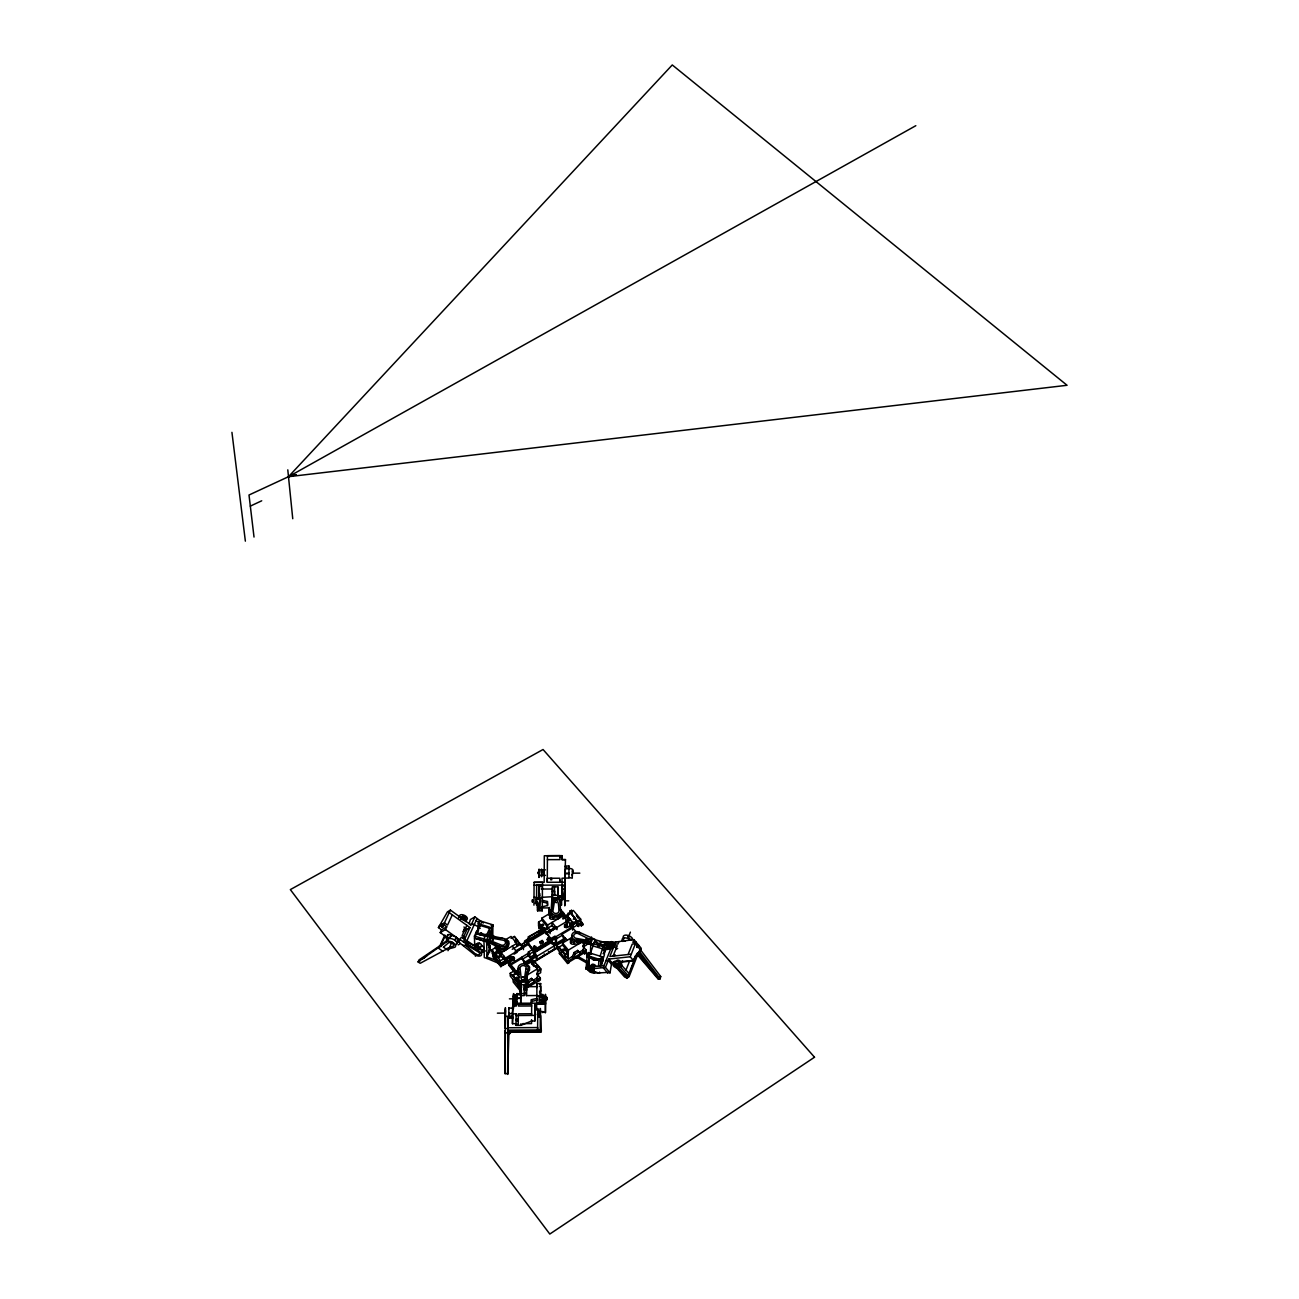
<?xml version="1.0" encoding="UTF-8"?>
<svg xmlns="http://www.w3.org/2000/svg" width="1299" height="1299" viewBox="0 0 1299 1299"><rect width="100%" height="100%" fill="white"/><g stroke="black" fill="none" stroke-linecap="round" stroke-linejoin="round"><path stroke-width="1.5" d="M515.849 1003.348L515.963 996.983L514.501 996.999M518.269 1019.78L518.236 1025.366L518.269 1023.677M518.269 1019.228L518.252 1020.527L518.317 1013.837L531.616 1013.756L531.697 1004.306L513.349 1004.419L513.397 1005.41M517.002 998.444L520.72 998.411L520.704 1003.51L520.785 986.72L520.72 998.168L517.002 998.184L516.986 1003.461L517.018 1001.789M523.432 949.634L523.432 946.062L521.954 944.243L544.135 930.88L544.167 928.006L528.401 936.823L528.709 940.086L528.401 936.823M524.536 944.552L524.536 940.996L529.748 937.878M524.682 962.754L522.929 960.481M526.452 990.585L526.452 989.318L524.293 989.367L524.26 995.619L520.704 995.635L520.802 984.739L519.227 980.713L526.55 980.68L528.238 968.21A5.131 4.4 -2.6 0 0 523.237 963.777A5.131 4.4 -2.6 0 0 518.009 968.128L519.227 982.109L520.802 986.136L520.85 980.713M537.689 995.537L526.42 995.602L526.501 984.463L524.341 984.48L524.309 989.822M534.068 885.187L564.838 885.09L564.87 878.205L564.724 900.077M534.896 1015.136L534.896 1014.081M542.365 897.382L542.251 910.81L537.575 910.826L537.624 902.156M537.705 1015.12L537.624 1012.246M539.053 870.785L539.02 877.491L539.053 874.081M539.702 899.72L539.67 908.033L537.591 908.033L537.624 902.951L536.065 902.951M539.718 898.843L539.702 901.425M540.303 1015.104L540.335 1012.522M541.634 871.678L541.504 869.875M542.755 996.901L542.771 994.303L542.722 1003.023L545.483 1003.153L513.381 1003.25L513.3 1006.092L516.304 1006.059L515.947 1001.318L513.397 1001.318L513.381 1003.25M543.258 999.467L543.274 999.142M543.274 997.843L543.258 997.161M545.418 999.581L545.434 1012.619L539.329 1010.979M545.418 1002.877L545.45 994.287L545.499 1004.224L534.944 1004.289L534.912 1009.696L536.633 1009.68L536.666 1003.104M542.284 906.767L547.512 905.549L547.512 903.893M547.545 903.162L547.545 901.506L542.332 900.321L542.332 901.977L547.545 903.162L547.512 905.549M551.588 910.258A5.017 4.222 -0.5 0 0 551.068 911.265L552.465 891.098M552.27 907.887L552.465 886.73L554.543 886.73L554.543 895.271L552.448 895.287L552.432 900.483M562.451 887.704L562.37 899.525C565.292 894.118 557.904 882.232 564.854 886.535L564.821 899.525L561.444 899.525L561.444 902.139M562.37 899.525L561.996 878.221L568.946 878.01L568.962 866.011L565.39 866.011L565.374 867.196M572.372 874.471C576.236 865.345 565.747 870.59 565.406 866.092M572.372 873.172L572.372 871.873M505.116 1073.656L505.311 1030.529L505.116 1073.656L507.665 1073.64L507.698 1072.471L507.682 1074.435L507.795 1032.884L505.23 1032.9L505.408 1012.343L505.295 1013.87M505.311 1014.373L505.246 1028.516L507.812 1028.499L507.844 1016.386L507.86 1018.497M505.392 1011.856L505.408 1007.829M540.352 1012.067L540.335 1011.158L540.222 1031.65L540.238 1029.912L507.812 1030.123L507.925 1018.124L507.779 1023.709M508.786 1016.679L508.916 1007.813L508.948 1008.836M512.602 1012.798L512.585 1017.393M513.576 993.638L513.349 1008.641L513.397 1001.318M513.43 1003.218L513.527 1003.64M513.576 997.567L513.592 993.605M543.859 927.632L543.826 930.49L526.436 940.849L533.889 950.722L551.831 939.956L544.07 929.581L544.054 930.815M526.517 987.256L526.55 980.68L526.42 995.602M527.8 955.967L527.8 953.58L510.978 963.679L510.978 967.219M527.021 974.932A5.115 4.384 -2.6 0 0 528.222 971.717L528.563 969.314A2.403 2.046 -2.4 0 0 526.387 965.709M523.432 946.062L527.816 943.447L532.72 950.624L532.72 949.439L528.336 952.053L528.32 955.626L529.813 957.444L534.457 954.668L534.474 952.281L551.653 941.223L534.246 951.647L537.023 956.226L536.99 959.782L554.381 949.309L554.446 945.753L551.685 941.19M528.466 942.246L527.28 939.583L528.466 942.246L545.223 932.227L545.239 930.993L528.466 941.012M528.19 971.571L528.563 969.314M536.065 902.269L536.081 899.233M536.568 902.464L536.552 903.584L535.237 903.13M536.568 899.817L536.584 898.94M536.633 1009.68L536.633 1008.511M537.721 1014.324C536.016 1012.782 541.034 1022.54 540.319 1013.074M539.02 872.116L537.981 873.155L539.036 874.925L539.053 871.645M540.319 1014.616L540.352 1008.462L540.335 1012.262M539.556 997.34L540.644 997.34L540.693 983.57L536.909 983.587L536.877 987.613M541.521 875.77C541.634 874.568 541.358 880.381 541.634 873.107M541.537 872.425L541.553 871.434M541.537 872.831L541.553 869.08L541.537 870.525M541.634 999.84L541.618 1004.257M541.618 1004.176L541.634 998.736M539.491 995.164L541.634 995.164L541.634 996.918L539.491 996.934L539.507 999.175M542.251 910.81L542.251 906.881M539.783 887.249L538.76 886.113L542.397 886.097L542.381 897.901L537.624 897.918L537.624 899.054L540.725 899.038M542.738 999.597C541.602 1003.835 546.392 997.908 539.491 1000.815L539.475 1004.159M542.755 997.729L542.755 995.911L542.755 996.788M545.434 999.84L545.418 1001.074M542.771 998.054L545.45 998.054L545.434 996.885L545.45 998.135L545.45 995.895L545.434 997.827M552.448 891.975L552.465 886.73M554.543 891.098L552.481 890.481M557.969 891.699L557.969 891.487M564.692 902.172L564.692 900.873M564.74 878.205L565.422 868.787L568.994 868.787L568.978 866.076M507.812 1030.123L507.812 1028.499M534.944 1004.289L534.863 1020.982L531.567 1020.998L520.964 1025.349L516.044 1025.382L516.076 1023.693L512.472 1023.709L512.715 1006.092L512.699 1009.339M516.044 1025.382L516.125 1013.853L512.504 1013.87M518.269 1019.894C516.58 1018.286 514.063 1019.894 518.236 1020.917M520.753 989.708L520.753 990.455M528.092 968.989L524.958 980.696M529.813 957.444L529.83 953.888L528.336 952.053M533.938 966.488L531.616 963.647L531.616 961.698L527.102 964.41L522.052 958.224L510.978 964.865L518.902 974.672A5.115 4.384 -2.6 0 1 519.243 969.33M536.909 983.587L536.86 996.236L540.644 996.219L540.644 997.34M537.575 910.826L537.607 902.984M537.721 1011.548L537.737 1008.479L537.721 1012.733M537.721 1011.174L537.737 1010.184L537.721 1011.304M537.624 899.574L537.624 897.918M538.76 886.113L538.712 899.054L538.712 897.918M537.997 872.116L539.036 872.798L539.069 869.096L539.036 875.786M537.575 909.706L539.67 909.69L539.67 907.952M539.686 902.691L539.702 897.918M540.335 1012.717L540.352 1011.385M540.335 1013.317L540.352 1012.424M541.537 873.269L541.537 871.84M542.755 998.152L542.755 997.372M564.724 882.216L547.269 882.281L547.431 855.684L562.094 855.651L562.077 859.597L565.487 859.597L564.87 878.205M549.152 912.856L549.168 907.368M550.695 878.254L550.711 879.829L551.75 879.829L551.734 878.254M559.95 856.967L560.015 855.651L544.297 855.749L544.184 882.313L534.084 882.346L533.954 905.176M561.444 902.578C561.33 913.229 561.525 887.72 561.444 899.525M562.029 855.7L561.964 859.678L565.487 859.597M562.402 896.472L562.37 888.029M505.425 1011.012L505.295 1025.447M507.941 1018.254L507.877 1025.463M513.365 1008.235L513.381 1006.709M513.397 1004.419L513.43 1002.99M517.002 996.658L517.002 998.184L517.034 993.638L520.769 994.238L520.834 983.619M524.309 989.643L524.341 984.48M531.421 999.678L531.421 1001.448L536.828 1000.246L536.828 998.476L531.421 999.678L531.405 1003.802L531.405 1002.016M532.428 901.246C532.411 904.9 532.444 896.927 532.428 900.71M533.889 950.722L526.436 940.849M534.863 1020.982L534.912 1011.385M534.084 882.33L542.527 882.297L542.527 885.155L536.649 885.139L536.552 905.159L536.568 901.668M536.081 899.509L536.601 897.349L533.986 897.349M536.568 903.097L536.568 902.091M538.517 873.854L538.533 872.798M537.721 1013.188L537.624 1029.928L537.624 1027.558L507.877 1027.753M539.491 999.97L539.507 999.012M536.162 966.846L538.111 965.547L540.725 968.762L540.693 972.707L537.575 974.591L537.591 971.831L540.725 969.947L534.912 961.65L531.616 963.647M541.634 873.545L541.521 875.526M542.755 999.954L542.755 999.061M562.272 897.723L562.337 885.074M562.288 897.333L563.798 896.391M564.805 902.123L564.692 899.574M564.789 890.935L564.789 890.416M564.773 889.263L564.805 887.639L564.821 888.808M485.972 935.897C483.683 931.886 480.419 936.011 476.489 931.367L475.759 935.312M513.576 999.402L513.592 998.038M526.452 990.195L526.436 989.351M531.583 1019.666L531.551 1023.596L522.766 1023.644M516.125 1013.853L516.076 1015.526L531.6 1015.428L531.616 1013.756M534.944 962.868L534.912 961.65M535.448 967.154L537.526 964.848M537.185 966.115L537.185 967.284L538.111 965.547M537.348 979.073L537.413 971.944M531.616 961.698L537.429 968.827L537.413 970.759L540.725 968.762M537.51 979.105L537.51 977.627L533.223 980.242L531.47 978.374L527.962 980.501L526.192 984.496L527.345 985.925L540.335 978.05L536.812 973.73M538.728 893.144L539.767 894.345L539.67 909.69M539.036 872.701L539.036 871.986M539.702 900.321L539.718 899.054M541.537 874.081L541.618 875.38M530.106 1030.756L507.828 1030.903L507.795 1031.861L541.31 1031.698L541.31 1030.221L540.222 1030.692M544.2 874.893L544.232 871.223L544.216 872.408M545.434 999.938L545.434 999.045M545.434 1012.619L545.483 1003.153M547.269 882.281L547.301 878.27L559.82 878.221L559.869 882.248M505.311 1023.466L505.327 1022.768M515.947 1003.542L515.979 996.414M517.002 998.233L517.067 993.556L517.083 994.498M536.796 1003.38L536.86 995.586M541.147 929.418L538.533 926.041L538.565 922.063L541.813 920.13L541.829 918.166L551.377 912.499M538.841 926.625L538.825 928.688L540.449 927.713M540.335 978.05L540.319 980.096L526.16 988.117M539.491 999.71L539.491 1000.782M539.799 941.856L540.66 943.74L543.014 941.515L542.138 940.46L539.799 941.856L540.66 943.74M539.491 1004.306L539.54 997.242M544.346 930.928L538.565 922.063M542.381 888.954L542.397 886.097M564.789 901.62L564.74 905.874L564.773 885.074M572.339 873.951L572.274 878.173L568.897 877.507M590.883 938.576L604.912 942.473L603.678 947.263L603.775 945.006L599.456 943.707C597.134 954.538 598.855 934.257 593.513 944.081L575.148 939.924A5.05 4.287 0.5 0 1 571.966 934.484A5.05 4.287 0.5 0 1 578.364 931.805L595.348 939.567L589.876 954.7M505.327 1012.733L505.392 1007.845M540.66 991.007L539.556 992.192M540.693 983.57L539.588 984.707M541.634 872.116L541.537 871.207M541.699 927.031L541.715 925.846C545.612 925.667 541.829 921.965 542.04 925.814M541.618 996.268L541.634 995.164M542.138 940.46L542.998 942.327M543.453 945.786L541.845 942.619M543.258 999.694L543.258 1000.798M559.966 856.788L559.983 855.7L559.999 859.613L547.415 859.646M513.56 999.97L513.43 1002.877M520.704 995.635L520.802 986.72M526.452 989.059L524.309 989.075M505.327 1011.921L505.327 1009.924L505.392 1011.142M515.849 1002.552L516.076 994.709L515.947 1002.812M516.076 994.709L516.044 998.249L514.469 998.249M541.715 925.846L544.297 928.98L547.561 927.031L547.577 925.083L541.829 918.166M549.136 914.025L549.217 907.904L542.268 907.936M549.152 915.194L549.168 913.668L552.221 913.652M549.964 918.49L549.997 916.428A2.354 1.981 -0.7 0 1 550.565 913.668L550.955 912.223M550.029 933.721L550.078 930.149L548.584 928.347L545.255 930.344M566.608 920.504L560.795 912.32L560.437 914.691L558.326 916.607L553.309 916.558A5.001 4.206 -0.5 0 1 551.02 913.976L554.007 899.07L559.56 899.054L560.746 911.346M564.789 902.35L564.74 903.86L564.708 902.367M594.211 942.116L603.775 945.266L604.912 942.473M513.543 996.658L513.56 995.716L513.414 1005.28M550.906 915.519L550.922 913.457M552.319 906.507L552.448 897.641L557.985 897.625L557.969 886.957L554.543 886.73M551.312 930.328L554.381 928.476L551.978 925.586L552.026 922.436L557.06 928.476M552.075 941.71L552.043 944.097L556.427 941.45L556.492 937.878L554.998 936.076L550.727 938.641L551.831 939.956M553.634 916.688L553.228 918.961L553.634 916.688L557.612 916.883L560.291 914.869M572.323 874.665L572.274 875.916M526.501 984.463L526.517 986.103M554.381 928.476L554.413 926.528L557.027 929.662M557.969 886.957L557.969 897.284L557.985 895.271L554.543 895.271L554.559 891.293L552.481 891.293M520.964 1025.349L520.996 1023.661M574.418 921.868L578.623 926.544L577.795 924.742L561.915 934.306L564.48 940.606L556.784 945.25L556.735 948.01L567.663 961.455L567.614 963.501L569.254 962.51L568.118 960.513M557.937 949.488L556.784 945.25M553.601 918.75L553.731 918.831A5.001 4.206 -0.5 0 0 558.732 918.442L558.765 916.38M559.252 948.221L559.236 946.987L562.499 945.023L562.548 943.074L572.047 937.358M567.614 963.501L559.382 953.547L559.414 951.485M560.583 911.476L560.778 909.933L560.924 911.037A5.017 4.222 -0.5 0 1 555.842 915.21A5.017 4.222 -0.5 0 1 550.906 910.94L551.101 909.852M561.347 905.403L561.412 904.689M571.463 912.483C568.605 913.1 570.456 908.504 572.177 912.856M512.602 1018.335L512.472 1023.709M513.414 1002.438L513.543 994.725L520.737 994.774M518.496 1004.387L518.463 1006.059L531.664 1005.978M520.769 994.141L517.067 993.67M561.152 915.178L562.889 912.239L560.307 909.154M562.353 915.097L562.564 913.441L560.859 913.506M559.236 946.987L565.049 955.22L564.984 957.98L568.069 956.113L568.134 953.352L565.796 950.543M568.442 920.082L562.889 912.239M562.418 952.037L563.344 950.316L563.457 951.518M561.98 913.96L563.457 912.905L562.548 914.626M558.002 946.711L561.85 951.339L562.743 950.803C561.412 948.27 565.942 948.741 563.945 950.316M569.189 921.056L567.972 919.611L565.958 922.046C568.589 923.134 560.989 929.353 566.478 926.171M564.87 927.259L564.919 924.872M565.244 926.901L565.292 924.515M563.457 912.905L566.039 917.191L562.922 919.059M579.484 923.816C583.884 930.246 580.426 917.76 577.714 922.144L570.277 911.492L571.284 912.174M508.818 1017.361L508.835 1018.384L508.818 1016.386L505.279 1016.403M508.835 1012.635L508.786 1016.11L512.569 1016.094M570.472 918.831L567.241 920.764L567.095 927.08L568.053 926.496L566.445 927.356L566.543 923.784M566.819 915.535L570.618 912.953L577.568 921.527L573.768 923.8L566.819 915.535L570.618 912.953M567.939 920.861L567.972 919.611M568.183 958.613L568.312 953.239L565.974 950.43M568.312 953.239L565.049 955.22L565.081 954.034L568.345 952.053L568.394 950.105L562.548 943.074M569.287 914.236L569.319 913.035C565.893 912.32 570.293 917.078 568.459 913.554M580.442 923.053C578.997 925.002 585.849 926.577 580.653 920.942L580.702 919.172L573.33 910.453L570.099 912.239M511.692 1031.438L508.883 1034.442L511.692 1031.438L541.31 1031.698M561.444 895.758L557.856 896.44M552.416 938.82L572.778 926.625L570.748 927.762L569.595 923.573L567.241 920.764M570.748 927.762L569.563 925.05L571.544 923.865L572.762 925.31L572.632 930.149M570.732 943.399L570.797 941.353A2.371 2.013 0.3 0 1 571.349 938.544L571.657 937.505M571.544 923.589L571.495 925.489L575.587 923.037M573.768 923.8L566.819 915.227M574.467 941.613L574.044 943.886L574.467 941.613L579.841 941.142L573.898 941.353A5.05 4.287 0.5 0 1 571.755 938.625L572.112 935.994M576.561 916.315L576.577 915.194L578.006 918.101M576.383 942.067L576.447 940.135L589.681 941.499M516.06 1020.543L518.252 1020.527M587.457 963.355L577.633 957.818L577.6 956.275M579.516 933.689L579.549 932.292M574.402 943.659L574.548 943.74A5.05 4.287 0.5 0 0 579.581 943.35L579.63 941.288M580.068 940.947L580.052 943.058L568.394 950.105M570.342 913.408L570.423 912.434M583.348 951.16L583.624 942.814M583.397 951.241L583.397 949.699M583.754 943.902L583.657 946.679L586.775 944.779L586.872 942.002L583.576 944M582.699 945.932L586.239 950.17L586.158 952.816L584.534 953.807L584.566 952.622L569.271 961.926M589.925 970.288L586.06 969.103L587.164 955.755L586.807 956.616L600.43 960.773L600.771 959.912L598.66 959.328M586.807 956.616L588.074 952.492L601.697 956.632L601.323 965.384L603.109 959.929L601.21 959.344M587.765 961.244L586.06 969.103M586.093 967.982L587.992 968.567L588.691 966.862L589.064 956.34L588.707 957.201L594.569 960.188L598.871 959.328L594.569 960.188M593.448 945.477L589.113 944.162L591.532 936.985M590.412 953.872L590.801 943.253L592.653 938.755M593.611 958.694L593.562 959.88L593.919 959.019M598.579 966.342L598.871 959.328M572.291 870.427L572.339 871.678M599.635 972.123L599.586 973.243L593.789 971.473M600.43 960.773L601.697 956.632M600.479 966.911L600.771 959.912M601.534 961.926L601.437 964.183L604.36 954.927L604.814 944.454M600.17 955.885L603.775 945.006M597.8 945.737L598.514 943.415M601.307 956.99L603.207 957.574L602.444 961.682M562.743 950.803L564.432 950.543M599.456 943.707L598.855 946.11M610.01 972.854L605.448 967.414L608.825 959.052L611.748 962.543L610.01 972.854C605.334 971.214 589.925 976.134 589.665 968.453L590.574 968.729M547.837 937.732L547.171 939.55M528.222 969.671L526.55 982.076L520.834 982.239M533.451 946.5L534.847 948.205M522.442 947.572L517.457 940.281L515.216 941.824M516.547 940.833L516.352 942.489M516.158 978.926C515.898 974.981 519.86 978.829 515.8 979.024L515.8 980.193M496.77 954.148C494.951 947.718 499.287 954.716 494.708 954.002L492.142 950.819M622.465 960.627L621.442 963.209L620.841 961.666L633.246 960.351L640.634 950.089L638.28 947.231L638.946 945.526L637.192 947.588M638.053 945.704L637.062 945.818M605.659 949.098L604.684 950.543L605.545 948.416A5.034 2.695 23 0 0 603.402 946.029M469.101 923.735L470.368 919.546L474.882 916.915L483.342 923.021M528.043 971.262L528.125 970.791A5.115 4.384 -2.6 0 1 526.663 972.691M518.788 972.431L518.009 970.044L519.015 967.576L518.025 970.499L518.902 974.672M464.392 920.325L464.441 920.033A2.111 1.104 24.9 0 0 463.191 918.555A2.111 1.104 24.9 0 0 461.064 918.166L460.755 918.312A2.111 1.104 24.9 0 0 460.593 919.156M461.129 919.026L463.142 918.929L463.175 920.358M482.708 952.053L481.328 953.222L484.121 948.708A5.034 2.614 24.5 0 0 481.718 945.526L481.556 945.201A2.371 1.234 24.6 0 0 479.315 943.188A2.371 1.234 24.6 0 0 477.139 943.837L475.807 946.776A2.371 1.234 24.6 0 1 477.983 946.127L479.315 943.188M484.121 948.708L483.975 949.39A5.034 2.614 24.5 0 1 482.79 950.267M586.125 938.82L586.839 939.404L586.19 938.901M571.722 937.277L572.323 935.718M551.068 911.265L552.53 905.874M526.501 976.41L528.043 970.743M599.472 941.872L613.404 942.311L633.993 939.599L641.3 948.384L640.634 950.089M487.937 936.693L489.804 931.286L491.688 931.854L490.437 935.459M476.441 933.169L478.324 927.778L480.208 928.347M418.018 961.958L420.194 963.29L445.086 949.878L454.812 947.28A5.066 2.63 24.9 0 0 453.513 942.944A5.066 2.63 24.9 0 0 446.937 941.629L418.148 961.845L419.09 959.864L439.874 945.802L444.875 935.069M455.283 944.811L456.095 944.519A5.066 2.63 24.9 0 0 455.722 940.979L454.78 940.184A5.066 2.63 24.9 0 0 450.055 938.495L448.22 938.868L447.522 940.752M549.704 939.843L547.658 940.476M560.876 913.327L561.996 912.759M551.036 911.995L551.49 910.972L551.068 911.801M516.174 978.796L517.408 978.244L517.83 979.251M657.862 978.732L659.957 978.52L639.676 951.761L640.456 949.764L660.72 976.539L660.022 979.284L657.862 978.732L637.744 955.171M633.246 960.351L630.259 956.762L636.072 942.051L632.873 942.408L633.993 939.599M615.661 942.067L609.864 956.47L628.067 954.521L632.207 944.113L635.39 943.756L637.76 946.598L638.426 944.909L637.387 947.328M627.498 978.293L618.243 967.82L626.638 978.358L628.878 974.753M635.292 955.885L633.327 960.854L620.24 962.218M639.124 951.095L629.106 976.588L626.946 977.627L618.08 968.242M627.06 978.326L636.786 953.596M630.973 969.46L635.146 958.857M635.844 957.087L636.672 954.96L638.848 954.424L658.723 978.65L638.02 954.505L638.848 954.424M625.939 970.256L629.495 961.26M618.925 968.161L627.287 976.767M623.812 937.975L622.594 940.849M622.124 941.028L624.234 937.878A5.05 2.728 22.7 0 1 629.025 939.063L630.047 939.794M628.278 937.472L630.405 932.13M618.876 941.71L617.934 944.048L605.237 943.724M613.079 956.113L617.252 945.737L614.037 946.094L616.408 948.936L617.642 948.546M614.784 955.642L615.125 954.781M612.316 942.571L611.504 941.596L610.692 943.594L611.52 944.568L605.643 944.211M611.553 941.596L610.741 943.577L612.69 945.916M607.753 973.081L603.174 967.658L613.404 942.311M595.527 972.123L595.348 972.383A4.254 2.241 23 0 1 590.298 972.058A4.254 2.241 23 0 1 587.895 968.486A4.254 2.241 23 0 1 592.539 968.177L593.481 968.632L594.357 966.488L593.416 966.018A4.254 2.241 23 0 0 589.291 965.823A4.254 2.241 23 0 0 589.291 968.469M604.473 952.459L605.675 949.196M589.551 970.353L590.428 968.193A2.127 1.12 23.1 0 0 590.688 968.599M591.597 970.889C585.849 971.165 596.452 974.607 592.831 967.869M592.555 959.571L592.912 958.711L589.259 956.454L588.788 966.878L586.791 966.277M527.345 985.925L529.115 981.93L532.639 979.787L534.376 981.671L533.223 980.242M516.515 978.829L517.554 978.796M488.002 942.262L499.579 947.702A5.082 4.319 -3.4 0 1 497.89 946.029M488.927 951.225L489.967 945.363L487.498 944.617M486.93 955.707L490.032 948.757M481.669 932.974L480.906 934.663L485.177 935.962L483.926 938.982L486.605 939.81L488.619 935.312L504.207 938.625A5.082 4.319 -3.4 0 1 507.259 944.113A5.082 4.319 -3.4 0 1 500.748 946.809L483.926 938.982L474.444 936.092L475.71 933.299L485.177 936.189L485.94 934.257M483.942 940.395L487.677 942.977L490.243 935.8M484.137 949.033L482.741 951.94L479.575 947.994A5.05 2.614 24.5 0 0 474.703 947.166M490.892 936.855L492.759 937.423L493.506 935.735L491.639 935.166M475.369 956.21L476.23 954.31M479.575 947.994L478.324 950.754L479.428 951.42A5.05 2.614 24.5 0 1 480.792 955.723A5.05 2.614 24.5 0 1 474.249 954.456L460.528 943.561L458.19 944.893M482.79 951.729L480.24 948.384L481.556 945.201M485.988 936.514L489.837 927.989M491.769 936.611L491.623 927.778L492.938 924.839L479.575 920.764L478.243 923.703L478.405 930.945M492.938 924.839L492.759 937.423M565.779 956.194L568.15 959.052L572.372 956.486L574.174 952.492L577.617 950.413L580.409 953.71L579.24 952.313L583.446 949.764M577.617 950.413L578.786 951.81L575.343 953.888L573.541 957.883L572.372 956.486M480.744 932.682L479.997 934.988L475.71 933.072M481.685 933.591L480.906 934.663M483.926 938.982L484.316 957.59L486.979 958.418L486.638 941.207L488.262 941.71M479.217 922.745L479.575 920.764M480.419 925.115L476.538 933.624L476.489 931.367M481.085 923.313L481.474 922.469M463.451 941.905L469.994 927.6L449.21 912.612M474.882 916.915L471.147 925.067L450.396 910.112L447.441 911.849L438.429 927.583L441.53 929.824L446.759 926.788L443.641 924.547L441.287 925.911C445.622 927.356 439.939 928.639 442.423 925.148M456.777 941.629L460.284 939.632L465.659 943.496L477.025 918.539M463.386 930.961L462.996 931.805L464.977 930.052L463.743 929.158L464.587 930.88M466.844 925.343L462.135 935.589L465.286 937.862M463.158 937.829L467.072 929.272L469.994 927.6M454.78 940.184L456.144 937.261A5.066 2.63 24.9 0 0 451.419 935.556L450.948 935.329A2.371 1.234 25 0 0 448.252 934.566A2.371 1.234 25 0 0 447.733 935.978M455.202 940.541L456.599 937.586M456.095 944.519L461.356 937.277L479.234 948.741A5.05 2.614 24.5 0 0 476.782 947.897M447.863 934.712L446.515 937.634A2.371 1.234 25 0 1 449.584 938.251L450.948 935.329M451.289 935.572L449.584 938.251M447.993 950.689L451.321 943.496M452.312 914.853L447.538 925.083L444.437 922.858L439.224 925.895M444.924 936.417L440.799 945.266L447.327 940.119A5.066 2.63 24.9 0 0 447.1 940.752M440.734 946.76L441.66 944.779M446.401 942.116L447.684 939.356M450.396 910.112L443.641 924.547M447.846 938.073L440.231 932.601L441.53 929.824M440.231 932.601L445.443 929.564L446.759 926.788M439.338 946.11L438.396 948.108L442.748 951.209M438.429 927.583L441.563 924.547M441.287 925.911L442.066 924.239M442.147 926.544L442.943 924.856M601.518 960.675L603.207 957.574M535.497 947.685L534.474 946.013M535.497 948.465L534.474 946.792M542.121 925.521L543.599 925.408M296.253 474.703L288.492 476.701L672.265 64.95L1067.064 385.283L288.492 476.701L249.002 495.016L254.019 537.055M600.528 942.067L610.368 942.457M620.402 962.559L620.63 962.332A2.143 1.137 22.7 0 0 620.467 961.374L620.159 961.016A2.143 1.137 22.7 0 0 617.967 960.091A2.143 1.137 22.7 0 0 616.668 960.822L616.716 961.146A2.143 1.137 22.7 0 0 617.22 961.828M579.581 943.35L580.539 942.587M559.544 915.763L559.203 918.149M548.957 939.664L549.039 938.057M505.782 940.346A2.371 2.013 -3.2 0 1 507.893 943.886C508.006 949.91 498.524 949.683 498.296 947.15C501.041 950.689 508.266 948.643 507.503 943.805A5.082 4.319 -3.4 0 0 506.383 941.807M558.732 918.442L559.69 917.679A5.001 4.206 -0.5 0 0 560.535 913.538M515.995 942.376L514.842 940.703L516.905 939.599L514.323 936.449L511.043 938.398M426.64 956.08L421.574 959.344L424.903 957.347M509.987 959.977L512.439 958.987A2.192 1.867 -3.1 0 1 513.868 959.555L514.242 960.01A2.192 1.867 -3.1 0 1 514.42 960.481M536.601 966.586L537.526 966.018M509.971 957.607L510.004 961.163L507.357 962.738L507.324 959.182L512.423 956.616A2.192 1.867 -3.1 0 1 513.868 957.184L514.242 957.639A2.192 1.867 -3.1 0 1 514.355 958.987L509.776 962.218L509.809 965.774L516.028 973.454L512.634 976.263L510.231 973.26L513.608 971.214L513.592 968.096M518.48 984.886L519.811 984.09M567.663 961.455L586.239 950.17M518.415 983.44L515.232 979.495L516.158 977.757M561.866 950.17L562.776 949.618M559.382 953.547L561.006 952.557M526.03 975.711L537.429 968.827M521.646 984.252L518.431 986.201L518.415 982.255L515.8 979.024M523.887 962.819L535.724 955.707M553.488 945.023L565.244 937.959M525.088 963.436L536.649 956.47M537.023 956.226L565.974 938.836M524.666 964.572L532.493 959.864L534.912 962.835M518.496 969.606L516.012 971.084L516.028 973.454M532.785 962.072L544.866 954.797L544.151 953.904M557.709 947.068L549.136 952.216L548.405 951.339M535.026 961.422L557.563 947.848M515.232 979.495L512.634 975.078L516.028 973.032L519.503 977.335M515.849 974.315L513.608 971.214M515.476 942.424L514.907 941.71L516.905 939.599M516.564 942.019L517.457 940.281M507.682 961.39L500.829 966.667L492.808 956.681L492.759 954.034L500.797 964.037L500.829 966.667M540.676 942.912L543.014 941.515M577.73 920.942L580.702 919.172M540.676 943.318L543.014 941.921M573.768 923.492L577.568 921.218M569.595 926.366L571.576 925.197L566.591 927.697A2.16 1.819 0 0 1 565.179 927.145L564.789 926.69A2.16 1.819 0 0 1 564.659 925.375M570.781 926.496L572.762 925.31M579.549 921.592L580.653 920.942M513.56 971.019L508.656 964.946L509.874 964.215M533.889 949.942L551.848 939.177M529.83 953.888L556.492 937.878M580.864 923.151L581.952 922.485M581.156 923.573L582.244 922.907M555.014 939.632L561.899 935.491M581.4 924.027L582.504 923.362M534.246 952.849L551.653 942.392M581.611 924.482L582.699 923.816M580.783 925.359L581.871 924.693M581.741 924.92L582.845 924.255M581.075 925.619L582.91 924.628M581.335 925.797L582.91 924.92M539.036 932.585L542.381 930.571M504.532 940.297L511.027 936.449L516.742 943.447L501.17 952.719C503.07 957.525 495.439 959.945 494.708 954.002L492.126 949.634L495.504 947.637L501.203 954.684L497.809 956.697L500.229 960.838L500.261 963.614L505.376 960.546M512.244 949.277L520.038 944.633L514.323 936.449M544.297 930.165L551.978 925.586M549.509 937.164L545.742 932.731L550.078 930.149M515.167 951.241L523.416 946.321M549.282 930.863L555.988 926.869M500.229 960.838L503.606 958.824L503.574 955.691L495.471 945.672L495.52 948.822M516.206 951.29L520.883 948.497M510.913 956.064L506.155 958.906L506.155 957.72L528.19 944.487M545.872 933.981L566.202 921.819M517.099 951.404L522.166 948.367M550.013 931.74L556.719 927.73M514.063 954.18L517.229 952.281L512.228 946.143M573.281 919.27L574.142 918.766M500.797 964.037L506.772 960.464M569.595 923.573L572.843 921.641M494.692 952.816L495.601 952.264M541.147 925.164L542.056 924.628M497.468 947.101A5.082 4.303 -3.4 0 0 504.191 950.754L505.376 950.219A5.082 4.303 -3.4 0 0 507.584 946.305L507.909 945.932A2.371 2.013 -3.2 0 0 508.542 943.123M569.888 911.135L571.982 910.664L570.894 911.313M569.888 911.427L571.69 910.404M547.577 925.083L562.824 915.99M569.952 911.801L571.43 910.242M528.725 937.212L544.167 928.006M520.038 943.447L516.742 945.412L516.742 943.447M562.776 917.955L566.055 916.006M476.067 920.634L479.25 922.858M465.269 941.97L466.731 941.142M463.792 946.045L467.543 943.935L468.419 941.905L467.64 942.392L479.234 948.741M296.253 474.573L288.492 476.701L915.827 125.694M588.691 966.862L591.727 965.254A2.127 1.12 23.1 0 1 593.708 964.361A2.127 1.12 23.1 0 1 595.591 966.44M250.334 506.107L261.716 500.797M533.889 946.208L536.065 946.581L534.977 947.994M535.545 947.994L533.792 947.832M535.529 948.757L534.116 948.871M504.402 948.595L504.889 950.511M288.492 476.701L294.191 474.606M492.841 940.249L492.727 940.249M577.633 957.818L576.983 957.948A4.189 3.588 0.4 0 1 574.808 957.801M588.447 940.963L587.229 941.012A1.705 1.445 1.1 0 0 588.155 941.012M624.234 937.878L623.293 938.105A5.05 2.728 22.7 0 0 622.854 941.483M604.912 948.27C617.09 948.643 610.66 942.571 604.067 945.023M606.454 946.939L610.01 946.224M606.552 946.987L610.092 946.289M534.474 948.838L536.114 947.978L534.603 946.581M612.495 948.432L604.733 949.926A5.034 2.695 23 0 0 605.967 948.238L611.374 947.166A1.705 0.909 22.9 0 0 611.845 945.964A1.705 0.909 22.9 0 0 609.637 945.039L604.961 945.087M598.498 944.048L599.521 945.104M592.961 971.928L593.481 971.863A2.663 1.396 23 0 0 592.766 969.216A2.663 1.396 23 0 0 589.243 969.509M629.154 939.161L629.512 939.128A2.371 1.283 22.7 0 1 631.752 939.68M636.997 947.036L638.02 946.922M628.067 954.521L631.282 954.18M608.825 959.052L630.259 956.762M606 960.643L608.273 960.399L611.212 963.907M611.748 962.543L615.385 962.153M605.448 967.414L593.481 968.632M592.685 966.651L604.1 965.563M626.443 976.848L624.64 977.027L614.622 965.514A2.647 1.396 22.8 0 1 615.905 964.085A2.647 1.396 22.8 0 1 619.087 965.514L629.106 976.588M618.243 967.82L619.103 967.739M508.899 1008.186L512.667 1008.008M508.835 1012.83C514.128 1016.922 512.358 1006.319 512.699 1008.803M497.387 1013.155L505.051 1013.106M540.855 1015.802L541.31 1030.692M508.802 1017.604L512.585 1017.214M508.867 1017.978L512.618 1017.961M516.076 1019.504L518.252 1019.488M511.676 1031.666L541.31 1031.471M520.136 982.109L519.227 980.713M526.517 984.723L520.802 984.739L520.785 994.352L517.051 994.027M539.588 986.461L540.66 986.461L540.644 991.251L539.572 991.251M526.485 986.688L537.721 986.623M524.309 988.49L526.452 988.474M524.293 989.984L526.452 989.968M526.436 993.378L520.704 993.67M539.556 993.118L540.644 993.118L540.644 995.554L539.556 995.57M542.755 996.333L544.119 996.333M514.501 997.681L515.963 997.681M514.501 998.444L515.947 998.444M509.419 998.85L511.822 998.834M514.485 999.24L515.947 999.24M514.485 1000.003L515.947 1000.003M514.485 1000.685L515.93 1000.685M514.485 1001.643L515.93 1001.626L514.485 1001.838M514.404 1002.016L517.018 1002.032M531.6 1015.428L534.896 1015.412M540.936 869.875L545.515 869.859M565.438 873.188L569.011 873.172M572.583 873.172L579.841 873.139M565.438 873.772L569.011 873.772M540.92 875.38L545.499 875.364M539.783 888.906L538.744 888.906L538.728 893.468L539.767 893.468M541.586 889.036L552.432 889.003M562.337 889.247L563.847 889.247M539.751 895.206L538.712 895.222L538.712 897.398L539.751 897.382M552.465 895.043L554.559 895.043M557.856 896.18L561.46 895.985M557.791 896.732L561.379 896.635L557.888 896.781L559.528 900.467L557.985 895.271M562.305 896.521L563.863 896.489M541.569 897.349L552.432 896.7M552.448 899.07L554.007 899.07M566.429 900.84L568.735 900.84M549.152 914.837L550.5 914.837M548.438 940.833L547.139 939.956M578.964 941.109A5.05 4.287 0.5 0 1 576.399 941.548L582.066 942.116M489.674 937.066L502.908 938.414M443.592 925.943L442.618 925.521M576.399 941.548L589.113 944.162M465.659 943.496L478.324 950.754L466.731 944.389M462.736 945.152L464.62 945.591M591.711 971.214L592.864 971.295A1.705 0.893 23 0 0 593.01 970.044A1.705 0.893 23 0 0 590.85 969.216A1.705 0.893 23 0 0 590.347 970.321M486.979 958.418L499.417 963.647M515.849 941.288L515.995 940.135M496.169 952.963L496.186 954.148M536.617 965.401L535.448 966.18L536.812 967.122M498.848 961.357L486.946 956.892L490.048 949.926L493.279 951.761M593.513 943.805L597.832 945.104M593.416 946.062L602.98 948.968M589.649 953.434L591.548 954.018M485.94 934.501L488.619 935.312M491.087 925.408L492.971 925.976M586.839 955.479L600.479 959.636M478.243 923.703L491.623 927.778M486.605 939.81L488.229 940.297M598.774 945.396L603.077 946.711M482.66 950.137L485.485 950.998M616.765 968.031L616.181 967.852A4.287 2.273 22.8 0 1 613.047 964.102A4.287 2.273 22.8 0 1 617.821 963.614A4.287 2.273 22.8 0 1 620.954 967.349L621.783 965.287A4.27 2.273 22.7 0 0 617.593 961.195A4.27 2.273 22.7 0 0 613.989 963.322M583.397 952.589L588.463 954.473M577.795 924.742L578.071 926.219L578.932 925.7L576.512 922.826M659.113 977.124L660.72 976.539M548.779 937.91L549.412 939.632L547.496 939.615M473.291 924.125L478.389 926.853M577.682 956.308L587.505 961.828M562.11 914.382L561.184 914.772L562.126 914.399M577.617 917.013L578.688 917.695L576.577 915.194M420.291 960.724L419.025 960.562M463.938 927.015L467.072 929.272M440.767 926.219L441.628 926.836M445.443 929.564L460.073 940.086M447.473 939.924L447.132 939.664A2.371 1.234 25 0 1 446.515 937.634M473.956 925.326L471.748 923.735L470.222 924.839M456.144 937.261L457.069 938.04A5.066 2.63 24.9 0 1 456.631 941.872M619.899 963.452L628.992 973.389M592.669 965.823L593.01 964.621L595.007 965.742M572.177 911.249L571.349 911.216M570.602 913.262L577.568 921.527M574.028 917.776L577.714 922.144M576.545 921.624L578.964 924.498L578.104 925.018L575.668 922.128M560.275 910.339L562.873 913.424M637.517 952.833L659.145 978.602L638.54 952.816M572.745 927.811L576.545 932.357M565.991 920.78L567.208 922.241M564.432 924.937L566.445 927.356M583.365 952.411L584.534 953.807M561.915 934.306L566.997 940.395M574.174 952.492L575.343 953.888M541.131 926.349L538.565 923.248M541.813 920.13L547.561 927.031M562.499 945.023L568.345 952.053M554.982 939.713L556.427 941.45M562.451 950.852L565.081 954.034M568.101 961.114L569.254 962.51M527.215 943.155L530.934 947.685M533.175 952.735L536.99 959.782M537.494 979.69L538.647 981.102M509.776 962.218L510.978 963.679M531.47 978.374L532.639 979.787M512.277 957.818L514.209 960.205M510.507 957.558L512.91 960.546M527.962 980.501L529.115 981.93M496.656 950.219L503.606 958.824M510.41 965.189L514.014 969.655M496.478 950.332L501.041 955.967M528.433 955.642L522.068 959.409L522.052 957.038M506.155 957.72L507.324 959.182M503.574 955.691L506.155 958.906M503.606 958.061L507.357 962.738M497.809 956.697L495.244 953.515L495.26 954.684M512.634 975.078L515.232 978.309M519.503 984.187L521.808 987.045M500.261 963.614L492.191 953.596L492.126 949.634M632.499 938.674L631.963 937.846A5.05 2.728 22.7 0 0 625.339 935.134A5.05 2.728 22.7 0 0 623.958 938.739M459.651 916.753L459.57 916.574A4.206 2.225 24.9 0 1 462.006 914.675A4.206 2.225 24.9 0 1 466.796 917.175A4.206 2.225 24.9 0 1 466 919.952M507.536 946.159L507.519 944.097M231.936 432.34L245.365 541.147M287.793 469.848L292.746 518.723M520.185 989.578L520.574 995.229M520.055 989.221L520.444 994.855M474.444 936.092L474.703 945.818A5.034 2.614 24.5 0 1 476.993 944.081L477.139 943.837M512.602 1018.351L512.553 1017.101M480.143 925.473L489.755 928.347L489.869 934.452M480.24 948.384L480.24 948.124A2.371 1.234 24.6 0 0 477.983 946.127M487.109 956.925L487.141 958.451M489.544 949.845L489.593 952.54M488.749 942.278L488.862 947.848M489.967 945.363L490.064 950.283M493.506 935.735L493.523 936.871M501.219 955.869L501.219 956.908M499.563 946.305L499.595 948.238M498.296 947.15L498.329 949.196M505.36 948.173L505.376 950.219M510.231 973.26L510.247 976.02L521.354 989.562L521.354 992.192L513.186 982.028L513.17 979.397M509.322 959.977L509.37 965.823M508.623 961.033L508.656 964.946M507.893 943.886L507.909 945.932M544.2 874.584L544.2 875.494M512.423 956.616L512.439 958.987M511.774 956.665L511.79 959.035M511.238 956.843L511.254 959.214M542.755 997.194L542.787 1003.072L542.722 1001.172M542.722 1011.45L542.738 1012.635M514.047 957.412L514.063 959.782M557.985 899.054L557.985 897.625M557.921 888.971L557.953 897.268M518.139 969.265L518.139 971.181M521.954 944.243L521.954 947.815M553.228 918.961A2.354 1.981 -0.7 0 1 550.078 916.087M550.857 915.373A5.001 4.206 -0.5 0 1 551.312 913.229M553.26 916.899A2.354 1.981 -0.7 0 1 549.997 916.428M458.563 917.938A4.222 2.225 24.9 0 1 463.775 917.5A4.222 2.225 24.9 0 1 465.756 921.705M460.479 917.89A2.598 1.364 24.9 0 1 463.857 918.555A2.598 1.364 24.9 0 1 464.506 920.812M460.983 919.059A1.656 0.877 24.9 0 1 461.924 918.312A1.656 0.877 24.9 0 1 463.808 919.27A1.656 0.877 24.9 0 1 463.532 920.374M452.182 942.327A3.134 1.624 24.9 0 1 452.864 942.749M462.964 915.763A2.598 1.364 24.9 0 1 464.782 916.558M465.61 917.386A2.598 1.364 24.9 0 1 465.805 917.808M506.886 961.585A4.222 3.605 -3.6 0 1 502.275 964.897M506.107 961.828A4.222 3.605 -3.6 0 1 502.258 963.371M503.038 945.867A3.15 2.679 -3.4 0 1 501.414 945.786M507.016 942.295A2.371 2.013 -3.2 0 1 507.6 942.457M468.289 943.48A1.705 0.893 24.7 0 1 469.118 943.756M491.672 928.006A4.189 2.208 24.5 0 1 491.834 929.873M529.44 968.957A2.387 2.046 -2.4 0 1 528.547 971.343M594.163 969.671A2.127 1.12 23.1 0 1 593.838 969.817M602.996 953.693A5.034 2.695 23 0 0 604.295 952.8L604.49 952.118A5.034 2.695 23 0 0 603.174 949.715M618.892 962.868A2.143 1.137 22.7 0 1 619.298 963.176M590.217 967.008A2.663 1.396 23 0 1 590.477 966.732M591.418 966.472A2.663 1.396 23 0 1 593.919 967.235M518.999 987.597A4.254 3.67 -2.8 0 1 518.869 986.655M518.626 971.717A5.115 4.384 -2.6 0 1 518.139 970.662M627.79 936.514A3.02 1.64 22.7 0 1 629.252 937.115M618.941 962.656A2.63 1.396 22.7 0 1 619.477 963.03M623.065 940.801A5.066 2.728 22.7 0 1 625.42 941.012M574.044 943.886A2.371 2.013 0.3 0 1 570.846 940.963M574.093 941.824A2.371 2.013 0.3 0 1 570.797 941.353M571.625 940.232A5.05 4.287 0.5 0 1 572.063 938.057M540.352 1010.736L540.335 1011.872L540.352 1010.736M547.025 999.077C547.041 1002.422 547.025 993.8 547.041 998.98M559.885 880.235L559.869 881.144L559.885 880.235M562.029 857.259L562.012 858.314L562.029 857.259M564.805 880.3L564.805 880.3M507.828 1030.903L507.682 1073.185L508.964 1031.909L507.828 1030.903M580.994 922.339L582.455 924.596L581.189 922.209M554.494 901.262L552.919 910.956A3.004 2.517 -0.5 0 0 555.875 913.506A3.004 2.517 -0.5 0 0 558.911 911.021C558.749 908.715 558.911 896.375 554.494 901.262M525.916 969.168L524.471 978.358A1.64 1.413 -2.7 0 1 522.799 979.755A1.64 1.413 -2.7 0 1 521.208 978.342L520.055 968.145A3.069 2.63 -2.6 0 1 523.205 965.53A3.069 2.63 -2.6 0 1 526.192 968.193L525.916 969.168M555.647 902.35L556.459 902.529L555.647 902.35M522.458 977.027L523.302 977.124L522.458 977.027M581.173 922.55L582.293 924.336L581.173 922.55M478.714 938.089L479.672 938.544L478.763 938.04M589.437 939.145L587.749 940.411L575.798 938.284A3.02 2.566 0.5 0 1 573.898 935.036A3.02 2.566 0.5 0 1 577.73 933.429L589.437 939.145M492.37 939.778L493.165 940.005L492.418 939.697M489.934 939.063L490.519 940.655L501.446 945.152A3.036 2.582 -3.4 0 0 505.343 943.545A3.036 2.582 -3.4 0 0 503.509 940.265L491.59 938.138L489.934 939.063M615.645 965.108L618.308 966.359L615.645 965.108M466.292 945.769L475.288 953.856A3.02 1.559 24.5 0 0 479.201 954.603A3.02 1.559 24.5 0 0 478.389 952.021L468.176 945.802L466.292 945.769M443.43 947.166L445.833 948.887L453.237 946.143A3.036 1.575 24.9 0 0 452.458 943.561A3.036 1.575 24.9 0 0 448.528 942.765L443.43 947.166M458.937 942.148L459.878 942.636L458.985 942.084M814.522 1057.224L549.802 1234.05L290.343 889.604L543.047 749.507L814.522 1057.224M483.959 940.979L474.492 938.105L483.959 941.012M615.921 966.115A1.672 0.893 22.8 0 0 618.535 966.375A1.672 0.893 22.8 0 0 616.522 964.702A1.672 0.893 22.8 0 0 615.921 966.115"/></g></svg>
